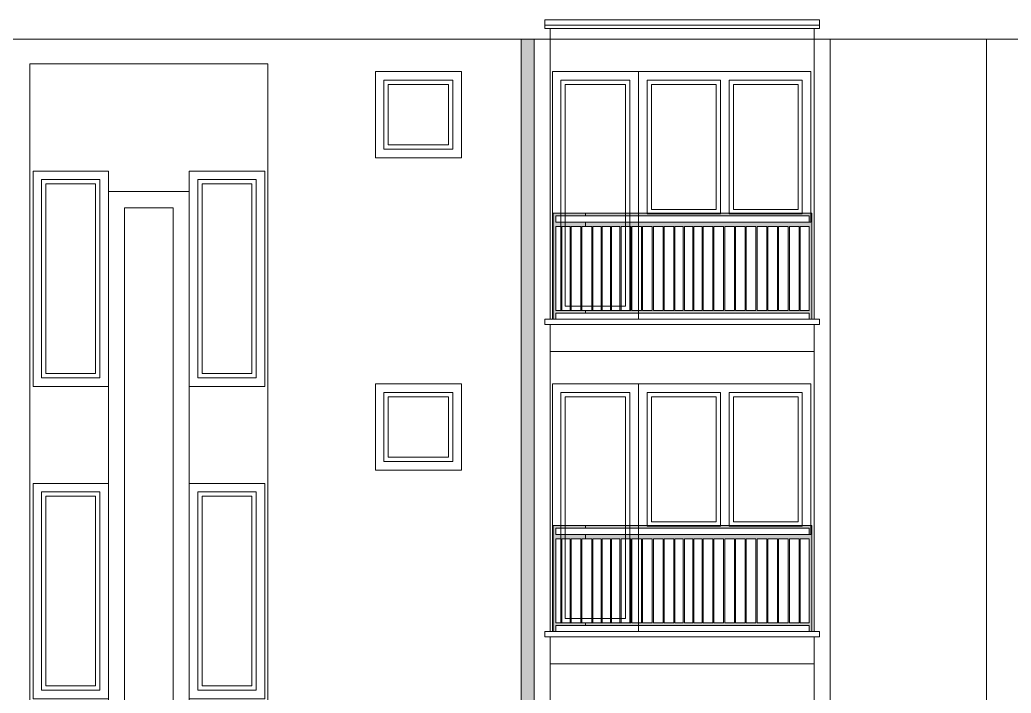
# Model space of a CAD drawing. Header units: feet. Extents: x 2791058 to 2855058, y -67651 to -18651.
# Drawn here: x 2810808 to 2820009, y -30432 to -24180 of the extents above; entities that cross this region are included whole.
import ezdxf

# ---------------------------------------------------------------- set-up
doc = ezdxf.new("R2010")
doc.units = ezdxf.units.FT
doc.header["$MEASUREMENT"] = 0
doc.linetypes.add('Hidden Line', pattern=[195.611112, 141.111112, -54.5])
doc.layers.add('Exterior walls', color=7, linetype='Continuous')
for name, color, linetype, lineweight in [('Exterior walls_Pen_No__1', 7, 'Continuous', 0), ('Lines_Pen_No__20', 1, 'Continuous', 0), ('Shell - Roof_Pen_No__20', 1, 'Continuous', 0), ('Shell - Roof_Pen_No__21', 7, 'Continuous', 0)]:
    doc.layers.add(name, color=color, linetype=linetype, lineweight=lineweight)
doc.layers.add('Structural - Bearing_Pen_No__61', color=7, linetype='Continuous', lineweight=0, true_color=0x6a6a6a)

# ---------------------------------------------------------------- blocks, each defined once
blk = doc.blocks.new('Wall_4', base_point=(2815520.7, -24360.5))
at = {"layer": 'Exterior walls', "linetype": 'Continuous', "lineweight": 0}
blk.add_hatch(color=255, dxfattribs=at).paths.add_polyline_path([(2815460.7, -24360.5), (2815460.7, -35996.2), (2815580.7, -35972), (2815580.7, -24360.5)])
at = {"layer": 'Exterior walls_Pen_No__1', "color": 7, "linetype": 'Continuous', "lineweight": 0, "flags": 128}
for points in [[(2815460.7, -24360.5), (2815460.7, -35996.2)], [(2815580.7, -24360.5), (2815460.7, -24360.5)], [(2815580.7, -35972), (2815580.7, -24360.5)]]:
    blk.add_lwpolyline(points, dxfattribs=at)

msp = doc.modelspace()

# ---------------------------------------------------------------- hatches: boundary and pattern name
at = {"layer": 'Structural - Bearing_Pen_No__61', "linetype": 'Continuous', "lineweight": 0, "true_color": 0x6a6a6a}
h = msp.add_hatch(color=251, dxfattribs=at)
h.paths.add_polyline_path([(2815757.729, -25975.27), (2815757.729, -26960.496), (2815781.729, -26960.496), (2815781.729, -26902.996), (2816057.729, -26902.996), (2816057.729, -26877.996), (2816025.729, -26877.996), (2816025.729, -26100.496), (2816057.729, -26100.496), (2816057.729, -26060.496), (2815781.729, -26060.496), (2815781.729, -26000.496), (2816057.729, -26000.496), (2816057.729, -25975.27), (2815781.729, -25975.27)])
h.paths.add_polyline_path([(2815781.729, -26100.496), (2815828.229, -26100.496), (2815828.229, -26877.996), (2815781.729, -26877.996)], flags=0)
h.paths.add_polyline_path([(2815838.229, -26100.496), (2815915.729, -26100.496), (2815915.728, -26877.996), (2815838.229, -26877.996)], flags=0)
h.paths.add_polyline_path([(2815925.729, -26100.496), (2816015.729, -26100.496), (2816015.729, -26877.996), (2815925.729, -26877.996)], flags=0)
h = msp.add_hatch(color=251, dxfattribs=at)
h.paths.add_polyline_path([(2816057.729, -26902.996), (2818133.729, -26902.996), (2818133.729, -26960.496), (2818157.729, -26960.496), (2818157.729, -25975.27), (2818133.729, -25975.27), (2816057.729, -25975.27), (2816057.729, -26000.496), (2818133.729, -26000.496), (2818133.729, -26060.496), (2816057.729, -26060.496), (2816057.729, -26100.496), (2816115.729, -26100.496), (2816115.729, -26877.996), (2816057.729, -26877.996)])
h.paths.add_polyline_path([(2816125.729, -26877.996), (2816125.729, -26100.496), (2816203.229, -26100.496), (2816203.229, -26877.996)], flags=0)
h.paths.add_polyline_path([(2816290.729, -26877.996), (2816213.229, -26877.996), (2816213.229, -26100.496), (2816290.729, -26100.496)], flags=0)
h.paths.add_polyline_path([(2816300.729, -26100.496), (2816378.229, -26100.496), (2816378.228, -26877.996), (2816300.729, -26877.996)], flags=0)
h.paths.add_polyline_path([(2816478.229, -26877.996), (2816388.229, -26877.996), (2816388.229, -26100.496), (2816478.229, -26100.496)], flags=0)
h.paths.add_polyline_path([(2816488.229, -26877.996), (2816488.229, -26100.496), (2816578.229, -26100.496), (2816578.229, -26877.996)], flags=0)
h.paths.add_polyline_path([(2816588.229, -26100.496), (2816678.229, -26100.496), (2816678.229, -26877.996), (2816588.229, -26877.996)], flags=0)
h.paths.add_polyline_path([(2816688.229, -26100.496), (2816778.229, -26100.496), (2816778.229, -26877.996), (2816688.229, -26877.996)], flags=0)
h.paths.add_polyline_path([(2816788.229, -26877.996), (2816788.229, -26100.496), (2816878.229, -26100.496), (2816878.229, -26877.996)], flags=0)
h.paths.add_polyline_path([(2816965.729, -26877.996), (2816888.229, -26877.996), (2816888.229, -26100.496), (2816965.729, -26100.496)], flags=0)
h.paths.add_polyline_path([(2816975.729, -26100.496), (2817053.229, -26100.496), (2817053.229, -26877.996), (2816975.729, -26877.996)], flags=0)
h.paths.add_polyline_path([(2817063.229, -26100.496), (2817140.729, -26100.496), (2817140.729, -26877.996), (2817063.229, -26877.996)], flags=0)
h.paths.add_polyline_path([(2817150.729, -26877.996), (2817150.729, -26100.496), (2817240.729, -26100.496), (2817240.729, -26877.996)], flags=0)
h.paths.add_polyline_path([(2817340.729, -26877.996), (2817250.729, -26877.996), (2817250.729, -26100.496), (2817340.729, -26100.496)], flags=0)
h.paths.add_polyline_path([(2817440.729, -26877.996), (2817350.729, -26877.996), (2817350.729, -26100.496), (2817440.729, -26100.496)], flags=0)
h.paths.add_polyline_path([(2817450.729, -26877.996), (2817450.729, -26100.496), (2817540.729, -26100.496), (2817540.729, -26877.996)], flags=0)
h.paths.add_polyline_path([(2817550.729, -26877.996), (2817550.729, -26100.496), (2817640.729, -26100.496), (2817640.729, -26877.996)], flags=0)
h.paths.add_polyline_path([(2817650.729, -26100.496), (2817740.729, -26100.496), (2817740.729, -26877.996), (2817650.729, -26877.996)], flags=0)
h.paths.add_polyline_path([(2817750.729, -26877.996), (2817750.729, -26100.496), (2817840.729, -26100.496), (2817840.729, -26877.996)], flags=0)
h.paths.add_polyline_path([(2817850.729, -26100.496), (2817940.729, -26100.496), (2817940.729, -26877.996), (2817850.729, -26877.996)], flags=0)
h.paths.add_polyline_path([(2817950.729, -26877.996), (2817950.729, -26100.496), (2818040.729, -26100.496), (2818040.729, -26877.996)], flags=0)
h.paths.add_polyline_path([(2818050.729, -26100.496), (2818133.729, -26100.496), (2818133.729, -26877.996), (2818050.729, -26877.996)], flags=0)
h = msp.add_hatch(color=251, dxfattribs=at)
h.paths.add_polyline_path([(2815757.729, -28875.27), (2815757.729, -29860.496), (2815781.729, -29860.496), (2815781.729, -29802.996), (2816057.729, -29802.996), (2816057.729, -29777.996), (2816025.729, -29777.996), (2816025.729, -29000.496), (2816057.729, -29000.496), (2816057.729, -28960.496), (2815781.729, -28960.496), (2815781.729, -28900.496), (2816057.729, -28900.496), (2816057.729, -28875.27), (2815781.729, -28875.27)])
h.paths.add_polyline_path([(2815781.729, -29000.496), (2815828.229, -29000.496), (2815828.229, -29777.996), (2815781.729, -29777.996)], flags=0)
h.paths.add_polyline_path([(2815838.229, -29000.496), (2815915.729, -29000.496), (2815915.728, -29777.996), (2815838.229, -29777.996)], flags=0)
h.paths.add_polyline_path([(2815925.729, -29000.496), (2816015.729, -29000.496), (2816015.729, -29777.996), (2815925.729, -29777.996)], flags=0)
h = msp.add_hatch(color=251, dxfattribs=at)
h.paths.add_polyline_path([(2816057.729, -29802.996), (2818133.729, -29802.996), (2818133.729, -29860.496), (2818157.729, -29860.496), (2818157.729, -28875.27), (2818133.729, -28875.27), (2816057.729, -28875.27), (2816057.729, -28900.496), (2818133.729, -28900.496), (2818133.729, -28960.496), (2816057.729, -28960.496), (2816057.729, -29000.496), (2816115.729, -29000.496), (2816115.729, -29777.996), (2816057.729, -29777.996)])
h.paths.add_polyline_path([(2816125.729, -29777.996), (2816125.729, -29000.496), (2816203.229, -29000.496), (2816203.229, -29777.996)], flags=0)
h.paths.add_polyline_path([(2816290.729, -29777.996), (2816213.229, -29777.996), (2816213.229, -29000.496), (2816290.729, -29000.496)], flags=0)
h.paths.add_polyline_path([(2816300.729, -29000.496), (2816378.229, -29000.496), (2816378.228, -29777.996), (2816300.729, -29777.996)], flags=0)
h.paths.add_polyline_path([(2816478.229, -29777.996), (2816388.229, -29777.996), (2816388.229, -29000.496), (2816478.229, -29000.496)], flags=0)
h.paths.add_polyline_path([(2816488.229, -29777.996), (2816488.229, -29000.496), (2816578.229, -29000.496), (2816578.229, -29777.996)], flags=0)
h.paths.add_polyline_path([(2816588.229, -29000.496), (2816678.229, -29000.496), (2816678.229, -29777.996), (2816588.229, -29777.996)], flags=0)
h.paths.add_polyline_path([(2816688.229, -29000.496), (2816778.229, -29000.496), (2816778.229, -29777.996), (2816688.229, -29777.996)], flags=0)
h.paths.add_polyline_path([(2816788.229, -29777.996), (2816788.229, -29000.496), (2816878.229, -29000.496), (2816878.229, -29777.996)], flags=0)
h.paths.add_polyline_path([(2816965.729, -29777.996), (2816888.229, -29777.996), (2816888.229, -29000.496), (2816965.729, -29000.496)], flags=0)
h.paths.add_polyline_path([(2816975.729, -29000.496), (2817053.229, -29000.496), (2817053.229, -29777.996), (2816975.729, -29777.996)], flags=0)
h.paths.add_polyline_path([(2817063.229, -29000.496), (2817140.729, -29000.496), (2817140.729, -29777.996), (2817063.229, -29777.996)], flags=0)
h.paths.add_polyline_path([(2817150.729, -29777.996), (2817150.729, -29000.496), (2817240.729, -29000.496), (2817240.729, -29777.996)], flags=0)
h.paths.add_polyline_path([(2817340.729, -29777.996), (2817250.729, -29777.996), (2817250.729, -29000.496), (2817340.729, -29000.496)], flags=0)
h.paths.add_polyline_path([(2817440.729, -29777.996), (2817350.729, -29777.996), (2817350.729, -29000.496), (2817440.729, -29000.496)], flags=0)
h.paths.add_polyline_path([(2817450.729, -29777.996), (2817450.729, -29000.496), (2817540.729, -29000.496), (2817540.729, -29777.996)], flags=0)
h.paths.add_polyline_path([(2817550.729, -29777.996), (2817550.729, -29000.496), (2817640.729, -29000.496), (2817640.729, -29777.996)], flags=0)
h.paths.add_polyline_path([(2817650.729, -29000.496), (2817740.729, -29000.496), (2817740.729, -29777.996), (2817650.729, -29777.996)], flags=0)
h.paths.add_polyline_path([(2817750.729, -29777.996), (2817750.729, -29000.496), (2817840.729, -29000.496), (2817840.729, -29777.996)], flags=0)
h.paths.add_polyline_path([(2817850.729, -29000.496), (2817940.729, -29000.496), (2817940.729, -29777.996), (2817850.729, -29777.996)], flags=0)
h.paths.add_polyline_path([(2817950.729, -29777.996), (2817950.729, -29000.496), (2818040.729, -29000.496), (2818040.729, -29777.996)], flags=0)
h.paths.add_polyline_path([(2818050.729, -29000.496), (2818133.729, -29000.496), (2818133.729, -29777.996), (2818050.729, -29777.996)], flags=0)

# ---------------------------------------------------------------- linework, layer by layer
at = {"layer": 'Lines_Pen_No__20', "color": 1, "linetype": 'Hidden Line', "lineweight": 0}
for p, q in [((2814108.198, -24800.496), (2814108.198, -24660.496)), ((2814908.198, -24660.496), (2814108.198, -24660.496)), ((2814108.198, -24800.496), (2814108.198, -24660.496)), ((2814908.198, -24800.496), (2814908.198, -24660.496)), ((2815750.729, -24800.496), (2815750.729, -24660.496)), ((2815750.729, -24660.496), (2818150.729, -24660.496)), ((2818150.729, -24800.496), (2818150.729, -24660.496)), ((2814108.198, -27700.496), (2814108.198, -27560.496)), ((2814908.198, -27560.496), (2814108.198, -27560.496)), ((2814108.198, -27700.496), (2814108.198, -27560.496)), ((2814908.198, -27700.496), (2814908.198, -27560.496)), ((2815750.729, -27700.496), (2815750.729, -27560.496)), ((2815750.729, -27560.496), (2818150.729, -27560.496)), ((2818150.729, -27700.496), (2818150.729, -27560.496))]:
    msp.add_line(p, q, dxfattribs=at)
at = {"layer": 'Lines_Pen_No__20', "color": 1, "linetype": 'Continuous', "lineweight": 0}
for p, q in [((2817310.729, -25980.496), (2817310.729, -24740.496)), ((2817390.729, -25980.496), (2817390.729, -24740.496)), ((2817270.729, -25940.496), (2817270.729, -24780.496)), ((2817430.729, -25940.496), (2817430.729, -24780.496)), ((2817270.729, -28840.496), (2817270.729, -27680.496)), ((2817310.729, -28880.496), (2817310.729, -27640.496)), ((2817390.729, -28880.496), (2817390.729, -27640.496)), ((2817430.729, -28840.496), (2817430.729, -27680.496))]:
    msp.add_line(p, q, dxfattribs=at)
for points in [[(2814108.198, -24660.496), (2814908.198, -24660.496), (2814908.198, -25460.496), (2814108.198, -25460.496)], [(2814188.198, -24740.496), (2814828.198, -24740.496), (2814828.198, -25380.496), (2814188.198, -25380.496)], [(2816550.729, -26960.496), (2815750.729, -26960.496), (2815750.729, -24660.496), (2816550.729, -24660.496)], [(2816470.729, -26880.496), (2815830.729, -26880.496), (2815830.729, -24740.496), (2816470.729, -24740.496)], [(2818150.729, -24660.496), (2816550.729, -24660.496), (2816550.729, -26060.496), (2818150.729, -26060.496)], [(2814228.198, -24780.496), (2814788.198, -24780.496), (2814788.198, -25340.496), (2814228.198, -25340.496)], [(2816430.729, -26840.496), (2815870.729, -26840.496), (2815870.729, -24780.496), (2816430.729, -24780.496)], [(2810930.729, -27584.499), (2811630.729, -27584.499), (2811630.729, -25584.499), (2810930.729, -25584.499)], [(2811010.729, -27504.499), (2811550.729, -27504.499), (2811550.729, -25664.499), (2811010.729, -25664.499)], [(2812380.729, -27584.499), (2813080.729, -27584.499), (2813080.729, -25584.499), (2812380.729, -25584.499)], [(2812460.729, -27504.499), (2813000.729, -27504.499), (2813000.729, -25664.499), (2812460.729, -25664.499)], [(2811050.729, -27464.499), (2811510.729, -27464.499), (2811510.729, -25704.499), (2811050.729, -25704.499)], [(2812500.729, -27464.499), (2812960.729, -27464.499), (2812960.729, -25704.499), (2812500.729, -25704.499)], [(2814108.198, -27560.496), (2814908.198, -27560.496), (2814908.198, -28360.496), (2814108.198, -28360.496)], [(2816550.729, -29860.496), (2815750.729, -29860.496), (2815750.729, -27560.496), (2816550.729, -27560.496)], [(2818150.729, -27560.496), (2816550.729, -27560.496), (2816550.729, -28960.496), (2818150.729, -28960.496)], [(2814188.198, -27640.496), (2814828.198, -27640.496), (2814828.198, -28280.496), (2814188.198, -28280.496)], [(2814228.198, -27680.496), (2814788.198, -27680.496), (2814788.198, -28240.496), (2814228.198, -28240.496)], [(2816470.729, -29780.496), (2815830.729, -29780.496), (2815830.729, -27640.496), (2816470.729, -27640.496)], [(2816430.729, -29740.496), (2815870.729, -29740.496), (2815870.729, -27680.496), (2816430.729, -27680.496)], [(2810930.729, -30484.499), (2811630.729, -30484.499), (2811630.729, -28484.499), (2810930.729, -28484.499)], [(2812380.729, -30484.499), (2813080.729, -30484.499), (2813080.729, -28484.499), (2812380.729, -28484.499)], [(2811010.729, -30404.499), (2811550.729, -30404.499), (2811550.729, -28564.499), (2811010.729, -28564.499)], [(2811050.729, -30364.499), (2811510.729, -30364.499), (2811510.729, -28604.499), (2811050.729, -28604.499)], [(2812460.729, -30404.499), (2813000.729, -30404.499), (2813000.729, -28564.499), (2812460.729, -28564.499)], [(2812500.729, -30364.499), (2812960.729, -30364.499), (2812960.729, -28604.499), (2812500.729, -28604.499)]]:
    msp.add_lwpolyline(points, close=True, dxfattribs=at)
for points in [[(2817310.729, -24740.496), (2816630.729, -24740.496), (2816630.729, -25980.496), (2817310.729, -25980.496)], [(2817390.729, -25980.496), (2818070.729, -25980.496), (2818070.729, -24740.496), (2817390.729, -24740.496)], [(2817270.729, -24780.496), (2816670.729, -24780.496), (2816670.729, -25940.496), (2817270.729, -25940.496)], [(2817430.729, -25940.496), (2818030.729, -25940.496), (2818030.729, -24780.496), (2817430.729, -24780.496)], [(2817310.729, -27640.496), (2816630.729, -27640.496), (2816630.729, -28880.496), (2817310.729, -28880.496)], [(2817270.729, -27680.496), (2816670.729, -27680.496), (2816670.729, -28840.496), (2817270.729, -28840.496)], [(2817390.729, -28880.496), (2818070.729, -28880.496), (2818070.729, -27640.496), (2817390.729, -27640.496)], [(2817430.729, -28840.496), (2818030.729, -28840.496), (2818030.729, -27680.496), (2817430.729, -27680.496)]]:
    msp.add_lwpolyline(points, dxfattribs=at)
at = {"layer": 'Shell - Roof_Pen_No__20', "color": 1, "linetype": 'Continuous', "lineweight": 0}
for p, q in [((2814908.198, -24660.496), (2814108.198, -24660.496)), ((2814108.198, -24660.496), (2814108.198, -25460.496)), ((2814908.198, -25460.496), (2814908.198, -24660.496)), ((2814108.198, -25460.496), (2814908.198, -25460.496)), ((2814908.198, -27560.496), (2814108.198, -27560.496)), ((2814108.198, -27560.496), (2814108.198, -28360.496)), ((2814908.198, -28360.496), (2814908.198, -27560.496)), ((2814108.198, -28360.496), (2814908.198, -28360.496))]:
    msp.add_line(p, q, dxfattribs=at)
at = {"layer": 'Shell - Roof_Pen_No__21', "color": 7, "linetype": 'Continuous', "lineweight": 0}
for p, q in [((2815730.729, -24180.496), (2815680.729, -24180.496)), ((2815680.729, -24180.496), (2815680.729, -24260.496)), ((2815730.729, -24180.496), (2818230.729, -24180.496)), ((2818230.729, -24180.496), (2818230.729, -24260.496)), ((2815680.729, -24230.496), (2818230.729, -24230.496)), ((2815680.729, -24260.496), (2818230.729, -24260.496)), ((2815730.729, -24260.496), (2815730.729, -24360.496)), ((2818180.729, -24260.496), (2818180.729, -24360.496)), ((2803780.729, -24360.496), (2820180.729, -24360.496)), ((2815580.729, -24360.496), (2815580.729, -35960.496)), ((2815730.729, -24360.496), (2815730.729, -26960.496)), ((2818180.729, -24360.496), (2818180.729, -26960.496)), ((2818330.729, -24360.496), (2818330.729, -35960.496)), ((2819780.729, -24360.496), (2819780.729, -38760.496)), ((2810900.729, -24590.496), (2813110.729, -24590.496)), ((2810900.729, -24590.496), (2810900.729, -36784.945)), ((2813110.729, -24590.496), (2813110.729, -36784.945)), ((2815730.729, -26960.496), (2815730.729, -24660.496)), ((2815750.729, -24660.496), (2818150.729, -24660.496)), ((2815750.729, -26960.496), (2815750.729, -24660.496)), ((2816550.729, -26960.496), (2816550.729, -24660.496)), ((2818150.729, -24660.496), (2818150.729, -26060.496)), ((2810930.729, -25584.499), (2811630.729, -25584.499)), ((2810930.729, -25584.499), (2810930.729, -27584.499)), ((2811630.729, -25584.499), (2811630.729, -27584.499)), ((2813080.729, -25584.499), (2812380.729, -25584.499)), ((2812380.729, -25584.499), (2812380.729, -27584.499)), ((2813080.729, -25584.499), (2813080.729, -27584.499)), ((2811630.729, -25775.499), (2812380.729, -25775.499)), ((2811630.729, -25775.499), (2811630.729, -36784.945)), ((2812380.729, -25775.499), (2812380.729, -36784.945)), ((2811630.729, -26725.496), (2811630.729, -25925.496)), ((2811780.729, -25925.496), (2812230.729, -25925.496)), ((2811780.729, -25925.496), (2811780.729, -36784.945)), ((2812230.729, -25925.496), (2812230.729, -36784.945)), ((2812380.729, -25925.496), (2812380.729, -26725.496)), ((2818150.729, -26060.496), (2816550.729, -26060.496)), ((2815680.729, -27010.496), (2815680.729, -26960.496)), ((2815680.729, -26960.496), (2815730.729, -26960.496)), ((2815730.729, -27010.496), (2815680.729, -27010.496)), ((2818180.729, -26960.496), (2815730.729, -26960.496)), ((2815730.729, -27010.496), (2815730.729, -27260.496)), ((2815730.729, -27010.496), (2818180.729, -27010.496)), ((2815730.729, -27010.496), (2815730.729, -29860.496)), ((2818230.729, -26960.496), (2818180.729, -26960.496)), ((2818180.729, -27010.496), (2818180.729, -27160.496)), ((2818180.729, -27010.496), (2818230.729, -27010.496)), ((2818180.729, -27010.496), (2818180.729, -29860.496)), ((2818230.729, -27010.496), (2818230.729, -26960.496)), ((2818180.729, -27260.496), (2815730.729, -27260.496)), ((2810930.729, -27584.499), (2811630.729, -27584.499)), ((2813080.729, -27584.499), (2812380.729, -27584.499)), ((2815730.729, -29860.496), (2815730.729, -27560.496)), ((2815750.729, -27560.496), (2818150.729, -27560.496)), ((2815750.729, -29860.496), (2815750.729, -27560.496)), ((2816550.729, -29860.496), (2816550.729, -27560.496)), ((2818150.729, -27560.496), (2818150.729, -28960.496)), ((2810930.729, -28484.499), (2811630.729, -28484.499)), ((2810930.729, -28484.499), (2810930.729, -30484.499)), ((2811630.729, -28484.499), (2811630.729, -30484.499)), ((2813080.729, -28484.499), (2812380.729, -28484.499)), ((2812380.729, -28484.499), (2812380.729, -30484.499)), ((2813080.729, -28484.499), (2813080.729, -30484.499)), ((2811630.729, -29625.496), (2811630.729, -28825.496)), ((2812380.729, -28825.496), (2812380.729, -29625.496)), ((2818150.729, -28960.496), (2816550.729, -28960.496)), ((2815680.729, -29910.496), (2815680.729, -29860.496)), ((2815680.729, -29860.496), (2815730.729, -29860.496)), ((2818180.729, -29860.496), (2815730.729, -29860.496)), ((2818230.729, -29860.496), (2818180.729, -29860.496)), ((2818230.729, -29910.496), (2818230.729, -29860.496)), ((2815730.729, -29910.496), (2815680.729, -29910.496)), ((2815730.729, -29910.496), (2815730.729, -30160.496)), ((2815730.729, -29910.496), (2818180.729, -29910.496)), ((2815730.729, -29910.496), (2815730.729, -32760.496)), ((2818180.729, -29910.496), (2818180.729, -30160.496)), ((2818180.729, -29910.496), (2818230.729, -29910.496)), ((2818180.729, -29910.496), (2818180.729, -32760.496)), ((2818180.729, -30160.496), (2815730.729, -30160.496))]:
    msp.add_line(p, q, dxfattribs=at)
at = {"layer": 'Structural - Bearing_Pen_No__61', "color": 251, "linetype": 'Continuous', "lineweight": 0, "true_color": 0x6a6a6a, "flags": 128}
for points in [[(2815757.729, -25975.27), (2815757.729, -26960.496), (2815781.729, -26960.496), (2815781.729, -26902.996), (2816057.729, -26902.996), (2816057.729, -26877.996), (2816025.729, -26877.996), (2816025.729, -26100.496), (2816057.729, -26100.496), (2816057.729, -26060.496), (2815781.729, -26060.496), (2815781.729, -26000.496), (2816057.729, -26000.496), (2816057.729, -25975.27), (2815781.729, -25975.27)], [(2816057.729, -26902.996), (2818133.729, -26902.996), (2818133.729, -26960.496), (2818157.729, -26960.496), (2818157.729, -25975.27), (2818133.729, -25975.27), (2816057.729, -25975.27), (2816057.729, -26000.496), (2818133.729, -26000.496), (2818133.729, -26060.496), (2816057.729, -26060.496), (2816057.729, -26100.496), (2816115.729, -26100.496), (2816115.729, -26877.996), (2816057.729, -26877.996)], [(2815781.729, -26100.496), (2815828.229, -26100.496), (2815828.229, -26877.996), (2815781.729, -26877.996)], [(2815838.229, -26100.496), (2815915.729, -26100.496), (2815915.728, -26877.996), (2815838.229, -26877.996)], [(2815925.729, -26100.496), (2816015.729, -26100.496), (2816015.729, -26877.996), (2815925.729, -26877.996)], [(2816125.729, -26877.996), (2816125.729, -26100.496), (2816203.229, -26100.496), (2816203.229, -26877.996)], [(2816290.729, -26877.996), (2816213.229, -26877.996), (2816213.229, -26100.496), (2816290.729, -26100.496)], [(2816300.729, -26100.496), (2816378.229, -26100.496), (2816378.228, -26877.996), (2816300.729, -26877.996)], [(2816478.229, -26877.996), (2816388.229, -26877.996), (2816388.229, -26100.496), (2816478.229, -26100.496)], [(2816488.229, -26877.996), (2816488.229, -26100.496), (2816578.229, -26100.496), (2816578.229, -26877.996)], [(2816588.229, -26100.496), (2816678.229, -26100.496), (2816678.229, -26877.996), (2816588.229, -26877.996)], [(2816688.229, -26100.496), (2816778.229, -26100.496), (2816778.229, -26877.996), (2816688.229, -26877.996)], [(2816788.229, -26877.996), (2816788.229, -26100.496), (2816878.229, -26100.496), (2816878.229, -26877.996)], [(2816965.729, -26877.996), (2816888.229, -26877.996), (2816888.229, -26100.496), (2816965.729, -26100.496)], [(2816975.729, -26100.496), (2817053.229, -26100.496), (2817053.229, -26877.996), (2816975.729, -26877.996)], [(2817063.229, -26100.496), (2817140.729, -26100.496), (2817140.729, -26877.996), (2817063.229, -26877.996)], [(2817150.729, -26877.996), (2817150.729, -26100.496), (2817240.729, -26100.496), (2817240.729, -26877.996)], [(2817340.729, -26877.996), (2817250.729, -26877.996), (2817250.729, -26100.496), (2817340.729, -26100.496)], [(2817440.729, -26877.996), (2817350.729, -26877.996), (2817350.729, -26100.496), (2817440.729, -26100.496)], [(2817450.729, -26877.996), (2817450.729, -26100.496), (2817540.729, -26100.496), (2817540.729, -26877.996)], [(2817550.729, -26877.996), (2817550.729, -26100.496), (2817640.729, -26100.496), (2817640.729, -26877.996)], [(2817650.729, -26100.496), (2817740.729, -26100.496), (2817740.729, -26877.996), (2817650.729, -26877.996)], [(2817750.729, -26877.996), (2817750.729, -26100.496), (2817840.729, -26100.496), (2817840.729, -26877.996)], [(2817850.729, -26100.496), (2817940.729, -26100.496), (2817940.729, -26877.996), (2817850.729, -26877.996)], [(2817950.729, -26877.996), (2817950.729, -26100.496), (2818040.729, -26100.496), (2818040.729, -26877.996)], [(2818050.729, -26100.496), (2818133.729, -26100.496), (2818133.729, -26877.996), (2818050.729, -26877.996)], [(2815757.729, -28875.27), (2815757.729, -29860.496), (2815781.729, -29860.496), (2815781.729, -29802.996), (2816057.729, -29802.996), (2816057.729, -29777.996), (2816025.729, -29777.996), (2816025.729, -29000.496), (2816057.729, -29000.496), (2816057.729, -28960.496), (2815781.729, -28960.496), (2815781.729, -28900.496), (2816057.729, -28900.496), (2816057.729, -28875.27), (2815781.729, -28875.27)], [(2816057.729, -29802.996), (2818133.729, -29802.996), (2818133.729, -29860.496), (2818157.729, -29860.496), (2818157.729, -28875.27), (2818133.729, -28875.27), (2816057.729, -28875.27), (2816057.729, -28900.496), (2818133.729, -28900.496), (2818133.729, -28960.496), (2816057.729, -28960.496), (2816057.729, -29000.496), (2816115.729, -29000.496), (2816115.729, -29777.996), (2816057.729, -29777.996)], [(2815781.729, -29000.496), (2815828.229, -29000.496), (2815828.229, -29777.996), (2815781.729, -29777.996)], [(2815838.229, -29000.496), (2815915.729, -29000.496), (2815915.728, -29777.996), (2815838.229, -29777.996)], [(2815925.729, -29000.496), (2816015.729, -29000.496), (2816015.729, -29777.996), (2815925.729, -29777.996)], [(2816125.729, -29777.996), (2816125.729, -29000.496), (2816203.229, -29000.496), (2816203.229, -29777.996)], [(2816290.729, -29777.996), (2816213.229, -29777.996), (2816213.229, -29000.496), (2816290.729, -29000.496)], [(2816300.729, -29000.496), (2816378.229, -29000.496), (2816378.228, -29777.996), (2816300.729, -29777.996)], [(2816478.229, -29777.996), (2816388.229, -29777.996), (2816388.229, -29000.496), (2816478.229, -29000.496)], [(2816488.229, -29777.996), (2816488.229, -29000.496), (2816578.229, -29000.496), (2816578.229, -29777.996)], [(2816588.229, -29000.496), (2816678.229, -29000.496), (2816678.229, -29777.996), (2816588.229, -29777.996)], [(2816688.229, -29000.496), (2816778.229, -29000.496), (2816778.229, -29777.996), (2816688.229, -29777.996)], [(2816788.229, -29777.996), (2816788.229, -29000.496), (2816878.229, -29000.496), (2816878.229, -29777.996)], [(2816965.729, -29777.996), (2816888.229, -29777.996), (2816888.229, -29000.496), (2816965.729, -29000.496)], [(2816975.729, -29000.496), (2817053.229, -29000.496), (2817053.229, -29777.996), (2816975.729, -29777.996)], [(2817063.229, -29000.496), (2817140.729, -29000.496), (2817140.729, -29777.996), (2817063.229, -29777.996)], [(2817150.729, -29777.996), (2817150.729, -29000.496), (2817240.729, -29000.496), (2817240.729, -29777.996)], [(2817340.729, -29777.996), (2817250.729, -29777.996), (2817250.729, -29000.496), (2817340.729, -29000.496)], [(2817440.729, -29777.996), (2817350.729, -29777.996), (2817350.729, -29000.496), (2817440.729, -29000.496)], [(2817450.729, -29777.996), (2817450.729, -29000.496), (2817540.729, -29000.496), (2817540.729, -29777.996)], [(2817550.729, -29777.996), (2817550.729, -29000.496), (2817640.729, -29000.496), (2817640.729, -29777.996)], [(2817650.729, -29000.496), (2817740.729, -29000.496), (2817740.729, -29777.996), (2817650.729, -29777.996)], [(2817750.729, -29777.996), (2817750.729, -29000.496), (2817840.729, -29000.496), (2817840.729, -29777.996)], [(2817850.729, -29000.496), (2817940.729, -29000.496), (2817940.729, -29777.996), (2817850.729, -29777.996)], [(2817950.729, -29777.996), (2817950.729, -29000.496), (2818040.729, -29000.496), (2818040.729, -29777.996)], [(2818050.729, -29000.496), (2818133.729, -29000.496), (2818133.729, -29777.996), (2818050.729, -29777.996)]]:
    msp.add_lwpolyline(points, close=True, dxfattribs=at)

# ---------------------------------------------------------------- block references
at = {"layer": 'Exterior walls', "color": 7, "lineweight": 0}
msp.add_blockref('Wall_4', (2815520.729, -24360.496), dxfattribs=at)

doc.saveas('drawing.dxf')
